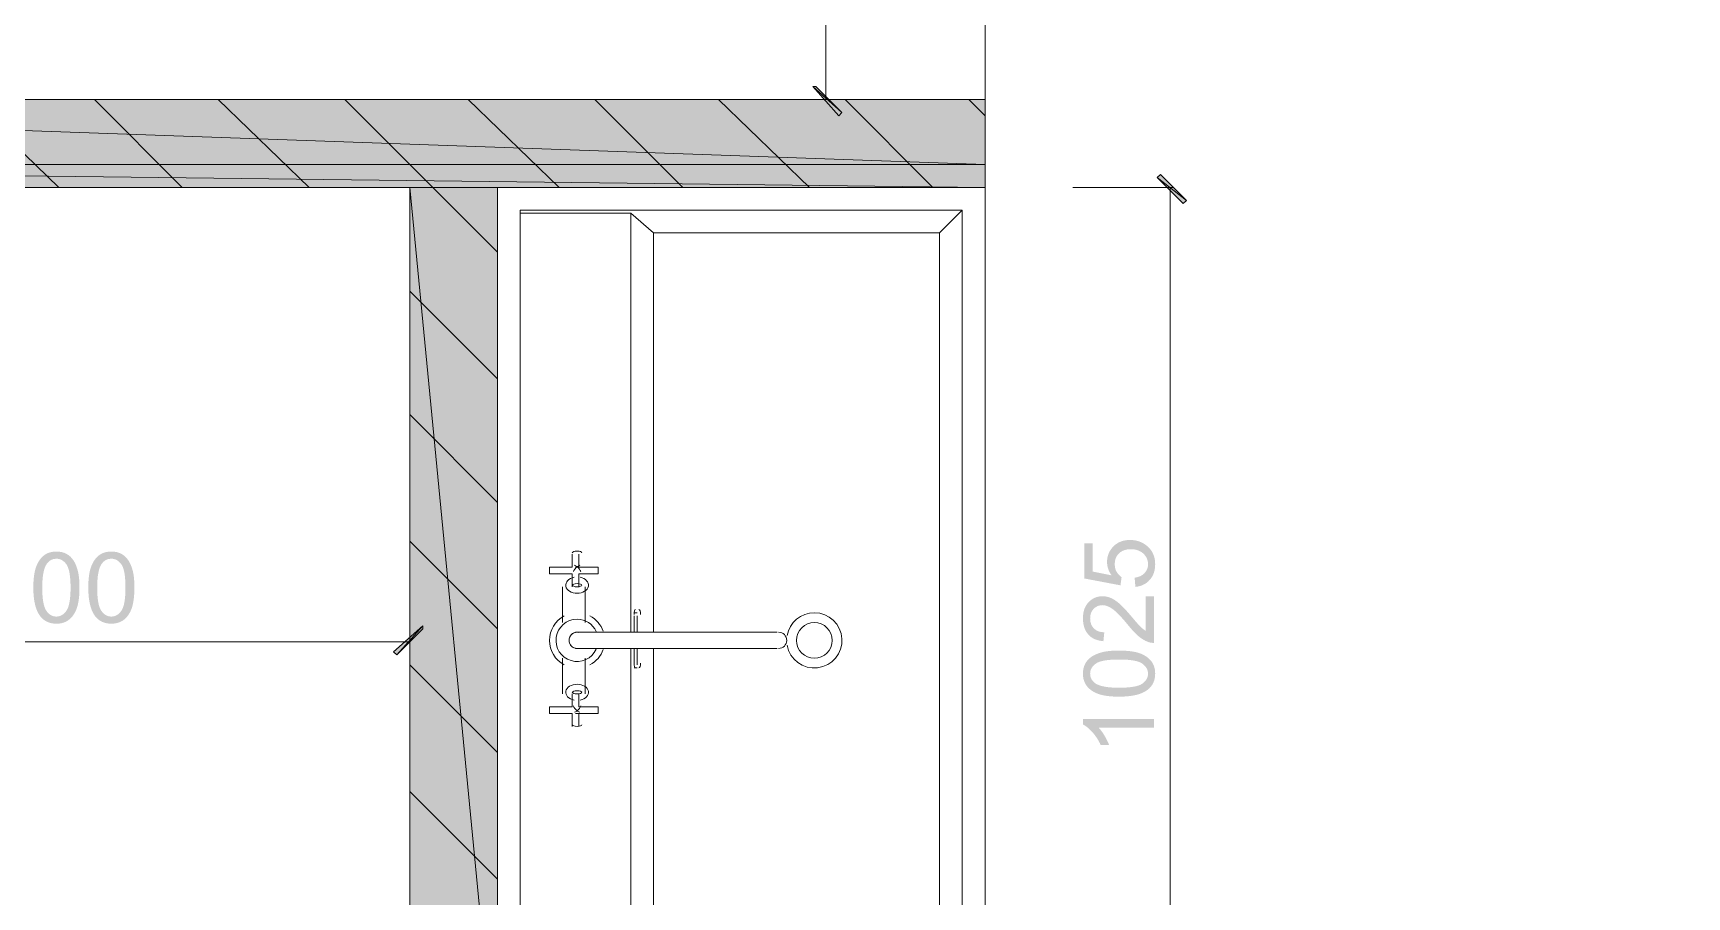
# Model space of a CAD drawing. Header units: inches. Extents: x 23 to 314, y 14 to 225.
# Drawn here: x 185.31 to 211.25, y 141.55 to 155.11 of the extents above; entities that cross this region are included whole.
import ezdxf

# ---------------------------------------------------------------- set-up
doc = ezdxf.new("R2010")
doc.units = ezdxf.units.IN
for name, color, linetype in [('BUYSER', 7, 'Continuous'), ('DIM', 7, 'Continuous'), ('KAHUYQNER', 7, 'Continuous'), ('walls', 7, 'Continuous')]:
    doc.layers.add(name, color=color, linetype=linetype)

msp = doc.modelspace()

# ---------------------------------------------------------------- hatches: boundary and pattern name
at = {"layer": 'BUYSER', "true_color": 0x939598, "transparency": 33554687}
for points in [[(200.244, 153.041), (170.427, 153.041), (171.395, 154.06), (200.244, 154.06)], [(200.244, 152.684), (170.427, 152.684), (170.427, 153.041), (200.244, 153.041)], [(192.598, 138.464), (191.222, 138.464), (191.222, 152.684), (192.598, 152.684)]]:
    msp.add_hatch(color=252, dxfattribs=at).paths.add_polyline_path(points, flags=0)
at = {"layer": 'DIM', "true_color": 0x6ec1dd, "transparency": 33554687}
for points in [[(198.001, 153.857), (197.95, 153.806), (197.542, 154.264), (197.593, 154.264)], [(202.945, 152.837), (202.996, 152.888), (203.404, 152.48), (203.353, 152.429)], [(191.426, 145.804), (191.426, 145.753), (191.018, 145.345), (190.967, 145.396)]]:
    msp.add_hatch(color=133, dxfattribs=at).paths.add_polyline_path(points, flags=0)
h = msp.add_hatch(color=133, dxfattribs=at)
edge = h.paths.add_edge_path(flags=0)
edge.add_spline(control_points=[(202.603, 146.414), (202.603, 146.414), (202.591, 146.557), (202.591, 146.557), (202.661, 146.568), (202.713, 146.592), (202.748, 146.631), (202.783, 146.67), (202.801, 146.716), (202.801, 146.771), (202.801, 146.836), (202.776, 146.891), (202.727, 146.937), (202.677, 146.982), (202.612, 147.005), (202.53, 147.005), (202.453, 147.005), (202.392, 146.983), (202.346, 146.94), (202.301, 146.896), (202.279, 146.839), (202.279, 146.768), (202.279, 146.725), (202.288, 146.685), (202.308, 146.651), (202.328, 146.616), (202.354, 146.588), (202.386, 146.566), (202.386, 146.566), (202.369, 146.438), (202.369, 146.438), (202.369, 146.438), (201.8, 146.546), (201.8, 146.546), (201.8, 146.546), (201.8, 147.098), (201.8, 147.098), (201.8, 147.098), (201.93, 147.098), (201.93, 147.098), (201.93, 147.098), (201.93, 146.655), (201.93, 146.655), (201.93, 146.655), (202.228, 146.595), (202.228, 146.595), (202.181, 146.662), (202.158, 146.732), (202.158, 146.804), (202.158, 146.901), (202.192, 146.983), (202.259, 147.05), (202.325, 147.116), (202.412, 147.15), (202.518, 147.15), (202.618, 147.15), (202.704, 147.121), (202.778, 147.062), (202.868, 146.99), (202.913, 146.893), (202.913, 146.771), (202.913, 146.67), (202.885, 146.587), (202.828, 146.524), (202.772, 146.46), (202.697, 146.423), (202.603, 146.414)], knot_values=[0, 0, 0, 0, 1, 1, 1, 2, 2, 2, 3, 3, 3, 4, 4, 4, 5, 5, 5, 6, 6, 6, 7, 7, 7, 8, 8, 8, 9, 9, 9, 10, 10, 10, 11, 11, 11, 12, 12, 12, 13, 13, 13, 14, 14, 14, 15, 15, 15, 16, 16, 16, 17, 17, 17, 18, 18, 18, 19, 19, 19, 20, 20, 20, 21, 21, 21, 22, 22, 22, 22], degree=3, periodic=1)
h = msp.add_hatch(color=133, dxfattribs=at)
edge = h.paths.add_edge_path(flags=0)
edge.add_spline(control_points=[(185.318, 146.402), (185.318, 146.467), (185.322, 146.526), (185.328, 146.579), (185.335, 146.632), (185.345, 146.678), (185.358, 146.718), (185.386, 146.798), (185.426, 146.859), (185.479, 146.903), (185.532, 146.947), (185.599, 146.968), (185.68, 146.968), (185.739, 146.968), (185.791, 146.957), (185.836, 146.933), (185.881, 146.909), (185.919, 146.874), (185.948, 146.829), (185.977, 146.784), (186, 146.729), (186.016, 146.664), (186.033, 146.599), (186.042, 146.512), (186.042, 146.402), (186.042, 146.27), (186.029, 146.165), (186.002, 146.086), (185.976, 146.007), (185.935, 145.946), (185.882, 145.902), (185.828, 145.858), (185.761, 145.836), (185.68, 145.836), (185.573, 145.836), (185.489, 145.874), (185.428, 145.951), (185.355, 146.044), (185.318, 146.194), (185.318, 146.402)], knot_values=[0, 0, 0, 0, 1, 1, 1, 2, 2, 2, 3, 3, 3, 4, 4, 4, 5, 5, 5, 6, 6, 6, 7, 7, 7, 8, 8, 8, 9, 9, 9, 10, 10, 10, 11, 11, 11, 12, 12, 12, 13, 13, 13, 13], degree=3, periodic=1)
edge = h.paths.add_edge_path(flags=0)
edge.add_spline(control_points=[(185.458, 146.402), (185.458, 146.221), (185.48, 146.1), (185.522, 146.039), (185.564, 145.978), (185.617, 145.948), (185.68, 145.948), (185.742, 145.948), (185.794, 145.978), (185.837, 146.039), (185.88, 146.1), (185.902, 146.221), (185.902, 146.402), (185.902, 146.584), (185.88, 146.706), (185.838, 146.766), (185.795, 146.826), (185.742, 146.856), (185.679, 146.856), (185.617, 146.856), (185.567, 146.829), (185.529, 146.776), (185.482, 146.709), (185.458, 146.584), (185.458, 146.402)], knot_values=[0, 0, 0, 0, 1, 1, 1, 2, 2, 2, 3, 3, 3, 4, 4, 4, 5, 5, 5, 6, 6, 6, 7, 7, 7, 8, 8, 8, 8], degree=3, periodic=1)
h = msp.add_hatch(color=133, dxfattribs=at)
edge = h.paths.add_edge_path(flags=0)
edge.add_spline(control_points=[(186.18, 146.402), (186.18, 146.467), (186.183, 146.526), (186.19, 146.579), (186.196, 146.632), (186.207, 146.678), (186.22, 146.718), (186.247, 146.798), (186.288, 146.859), (186.341, 146.903), (186.394, 146.947), (186.461, 146.968), (186.542, 146.968), (186.601, 146.968), (186.653, 146.957), (186.698, 146.933), (186.743, 146.909), (186.78, 146.874), (186.809, 146.829), (186.838, 146.784), (186.861, 146.729), (186.878, 146.664), (186.895, 146.599), (186.903, 146.512), (186.903, 146.402), (186.903, 146.27), (186.89, 146.165), (186.864, 146.086), (186.837, 146.007), (186.797, 145.946), (186.743, 145.902), (186.69, 145.858), (186.622, 145.836), (186.542, 145.836), (186.435, 145.836), (186.351, 145.874), (186.29, 145.951), (186.217, 146.044), (186.18, 146.194), (186.18, 146.402)], knot_values=[0, 0, 0, 0, 1, 1, 1, 2, 2, 2, 3, 3, 3, 4, 4, 4, 5, 5, 5, 6, 6, 6, 7, 7, 7, 8, 8, 8, 9, 9, 9, 10, 10, 10, 11, 11, 11, 12, 12, 12, 13, 13, 13, 13], degree=3, periodic=1)
edge = h.paths.add_edge_path(flags=0)
edge.add_spline(control_points=[(186.32, 146.402), (186.32, 146.221), (186.341, 146.1), (186.384, 146.039), (186.426, 145.978), (186.479, 145.948), (186.542, 145.948), (186.603, 145.948), (186.656, 145.978), (186.699, 146.039), (186.742, 146.1), (186.763, 146.221), (186.763, 146.402), (186.763, 146.584), (186.742, 146.706), (186.7, 146.766), (186.657, 146.826), (186.604, 146.856), (186.54, 146.856), (186.478, 146.856), (186.428, 146.829), (186.39, 146.776), (186.343, 146.709), (186.32, 146.584), (186.32, 146.402)], knot_values=[0, 0, 0, 0, 1, 1, 1, 2, 2, 2, 3, 3, 3, 4, 4, 4, 5, 5, 5, 6, 6, 6, 7, 7, 7, 8, 8, 8, 8], degree=3, periodic=1)
h = msp.add_hatch(color=133, dxfattribs=at)
edge = h.paths.add_edge_path(flags=0)
edge.add_spline(control_points=[(202.763, 146.267), (202.763, 146.267), (202.894, 146.267), (202.894, 146.267), (202.894, 146.267), (202.894, 145.535), (202.894, 145.535), (202.875, 145.535), (202.858, 145.536), (202.845, 145.538), (202.832, 145.54), (202.816, 145.544), (202.799, 145.551), (202.749, 145.569), (202.699, 145.599), (202.65, 145.641), (202.601, 145.682), (202.546, 145.742), (202.484, 145.819), (202.386, 145.938), (202.308, 146.02), (202.25, 146.063), (202.192, 146.105), (202.137, 146.127), (202.085, 146.127), (202.031, 146.127), (201.985, 146.108), (201.948, 146.069), (201.911, 146.03), (201.893, 145.98), (201.893, 145.918), (201.893, 145.853), (201.913, 145.801), (201.952, 145.761), (201.992, 145.721), (202.046, 145.701), (202.115, 145.701), (202.115, 145.701), (202.101, 145.561), (202.101, 145.561), (201.996, 145.57), (201.916, 145.606), (201.862, 145.669), (201.807, 145.732), (201.78, 145.816), (201.78, 145.921), (201.78, 146.027), (201.809, 146.111), (201.868, 146.173), (201.928, 146.236), (202.001, 146.267), (202.088, 146.267), (202.131, 146.267), (202.174, 146.258), (202.217, 146.24), (202.26, 146.222), (202.305, 146.192), (202.354, 146.149), (202.402, 146.107), (202.467, 146.037), (202.55, 145.939), (202.618, 145.857), (202.665, 145.804), (202.689, 145.782), (202.713, 145.76), (202.738, 145.74), (202.763, 145.724), (202.763, 145.724), (202.763, 146.267), (202.763, 146.267)], knot_values=[0, 0, 0, 0, 1, 1, 1, 2, 2, 2, 3, 3, 3, 4, 4, 4, 5, 5, 5, 6, 6, 6, 7, 7, 7, 8, 8, 8, 9, 9, 9, 10, 10, 10, 11, 11, 11, 12, 12, 12, 13, 13, 13, 14, 14, 14, 15, 15, 15, 16, 16, 16, 17, 17, 17, 18, 18, 18, 19, 19, 19, 20, 20, 20, 21, 21, 21, 22, 22, 22, 23, 23, 23, 23], degree=3, periodic=1)
h = msp.add_hatch(color=133, dxfattribs=at)
edge = h.paths.add_edge_path(flags=0)
edge.add_spline(control_points=[(202.347, 144.691), (202.282, 144.691), (202.223, 144.694), (202.17, 144.701), (202.117, 144.707), (202.07, 144.717), (202.03, 144.731), (201.951, 144.758), (201.889, 144.798), (201.845, 144.852), (201.802, 144.905), (201.78, 144.972), (201.78, 145.053), (201.78, 145.112), (201.792, 145.164), (201.816, 145.209), (201.84, 145.254), (201.874, 145.291), (201.919, 145.32), (201.964, 145.349), (202.019, 145.372), (202.084, 145.389), (202.149, 145.406), (202.237, 145.414), (202.347, 145.414), (202.478, 145.414), (202.584, 145.401), (202.662, 145.375), (202.741, 145.348), (202.802, 145.308), (202.847, 145.254), (202.891, 145.201), (202.913, 145.133), (202.913, 145.053), (202.913, 144.946), (202.874, 144.862), (202.798, 144.801), (202.705, 144.727), (202.555, 144.691), (202.347, 144.691)], knot_values=[0, 0, 0, 0, 1, 1, 1, 2, 2, 2, 3, 3, 3, 4, 4, 4, 5, 5, 5, 6, 6, 6, 7, 7, 7, 8, 8, 8, 9, 9, 9, 10, 10, 10, 11, 11, 11, 12, 12, 12, 13, 13, 13, 13], degree=3, periodic=1)
edge = h.paths.add_edge_path(flags=0)
edge.add_spline(control_points=[(202.347, 144.831), (202.528, 144.831), (202.649, 144.852), (202.71, 144.894), (202.77, 144.937), (202.801, 144.99), (202.801, 145.053), (202.801, 145.114), (202.77, 145.166), (202.71, 145.21), (202.649, 145.253), (202.528, 145.274), (202.347, 145.274), (202.164, 145.274), (202.043, 145.253), (201.983, 145.21), (201.923, 145.168), (201.893, 145.115), (201.893, 145.051), (201.893, 144.989), (201.919, 144.939), (201.972, 144.901), (202.04, 144.854), (202.165, 144.831), (202.347, 144.831)], knot_values=[0, 0, 0, 0, 1, 1, 1, 2, 2, 2, 3, 3, 3, 4, 4, 4, 5, 5, 5, 6, 6, 6, 7, 7, 7, 8, 8, 8, 8], degree=3, periodic=1)
h = msp.add_hatch(color=133, dxfattribs=at)
edge = h.paths.add_edge_path(flags=0)
edge.add_spline(control_points=[(202.894, 144.342), (202.894, 144.342), (202.894, 144.206), (202.894, 144.206), (202.894, 144.206), (202.026, 144.206), (202.026, 144.206), (202.056, 144.174), (202.087, 144.132), (202.119, 144.078), (202.15, 144.024), (202.174, 143.976), (202.19, 143.934), (202.19, 143.934), (202.058, 143.934), (202.058, 143.934), (202.023, 144.01), (201.979, 144.076), (201.929, 144.133), (201.878, 144.19), (201.828, 144.23), (201.78, 144.254), (201.78, 144.254), (201.78, 144.342), (201.78, 144.342), (201.78, 144.342), (202.894, 144.342), (202.894, 144.342)], knot_values=[0, 0, 0, 0, 1, 1, 1, 2, 2, 2, 3, 3, 3, 4, 4, 4, 5, 5, 5, 6, 6, 6, 7, 7, 7, 8, 8, 8, 9, 9, 9, 9], degree=3, periodic=1)

# ---------------------------------------------------------------- linework, layer by layer
at = {"layer": 'BUYSER', "color": 252, "linetype": 'Continuous', "lineweight": 5, "true_color": 0x939598}
for points in [[(200.244, 153.041), (170.427, 153.041), (171.395, 154.06)], [(200.244, 153.041), (200.244, 154.06), (171.395, 154.06)], [(171.395, 154.06), (200.244, 153.041)], [(200.244, 152.684), (200.244, 153.041), (170.427, 153.041)], [(200.244, 152.684), (170.427, 152.684), (170.427, 153.041)], [(170.427, 153.041), (200.244, 152.684)], [(171.803, 152.684), (191.222, 152.684)], [(192.598, 152.684), (191.222, 152.684)], [(192.598, 138.464), (192.598, 152.684), (191.222, 152.684)], [(192.598, 138.464), (191.222, 138.464), (191.222, 152.684)], [(191.222, 152.684), (192.598, 138.464)]]:
    msp.add_lwpolyline(points, dxfattribs=at)
at = {"layer": 'BUYSER', "color": 251, "linetype": 'Continuous', "lineweight": 5, "true_color": 0x636466}
for points in [[(185.718, 152.684), (184.29, 154.06)], [(187.654, 152.684), (186.278, 154.06)], [(189.642, 152.684), (188.215, 154.06)], [(192.598, 151.665), (190.203, 154.06)], [(193.567, 152.684), (192.14, 154.06)], [(195.503, 152.684), (194.127, 154.06)], [(197.491, 152.684), (196.064, 154.06)], [(199.428, 152.684), (198.052, 154.06)], [(200.244, 153.806), (199.989, 154.06)], [(192.598, 149.677), (191.222, 151.053)], [(192.598, 147.74), (191.222, 149.117)], [(192.598, 145.753), (191.222, 147.129)], [(192.598, 143.816), (191.222, 145.192)], [(192.598, 141.828), (191.222, 143.204)]]:
    msp.add_lwpolyline(points, dxfattribs=at)
at = {"layer": 'DIM', "color": 133, "linetype": 'Continuous', "lineweight": 5, "true_color": 0x6ec1dd}
for points in [[(198.867, 170.676), (197.746, 170.676), (197.746, 154.06)], [(198.001, 153.857), (197.593, 154.264), (197.542, 154.264)], [(198.001, 153.857), (197.95, 153.806), (197.542, 154.264)], [(197.542, 154.264), (198.001, 153.857)], [(198.867, 154.06), (197.746, 154.06)], [(202.945, 152.837), (202.996, 152.888), (203.404, 152.48)], [(202.945, 152.837), (203.353, 152.429), (203.404, 152.48)], [(203.404, 152.48), (202.945, 152.837)], [(201.62, 152.684), (203.2, 152.684)], [(203.149, 138.464), (203.149, 152.684)], [(191.222, 151.257), (191.222, 145.549), (180.111, 145.549)], [(191.426, 145.804), (190.967, 145.396), (191.018, 145.345)], [(191.426, 145.804), (191.426, 145.753), (191.018, 145.345)], [(191.018, 145.345), (191.426, 145.804)]]:
    msp.add_lwpolyline(points, dxfattribs=at)
at = {"layer": 'KAHUYQNER', "color": 8, "linetype": 'Continuous', "lineweight": 5, "true_color": 0x808080}
msp.add_lwpolyline([(200.244, 154.06), (200.244, 170.676), (198.867, 170.676), (182.914, 170.676), (182.914, 167.924), (182.914, 154.06), (200.244, 154.06)], close=True, dxfattribs=at)
at = {"layer": 'KAHUYQNER', "color": 8, "linetype": 'Continuous', "lineweight": 5, "true_color": 0x767676}
for points in [[(200.244, 152.684), (192.598, 152.684)], [(192.598, 152.684), (192.598, 138.464)], [(200.244, 138.464), (200.244, 152.684)], [(192.955, 138.821), (192.955, 152.328)], [(192.955, 152.328), (199.887, 152.328)], [(192.955, 152.277), (194.688, 152.277)], [(194.688, 152.277), (195.045, 151.971)], [(194.688, 152.277), (194.688, 145.702)], [(199.887, 152.328), (199.53, 151.971)], [(199.887, 152.328), (199.887, 138.821)], [(199.53, 151.971), (195.045, 151.971)], [(195.045, 151.971), (195.045, 145.702)], [(199.53, 139.178), (199.53, 151.971)], [(193.771, 146.925), (193.771, 146.721)], [(193.872, 146.925), (193.872, 146.721)], [(193.414, 146.619), (193.414, 146.721)], [(193.771, 146.721), (193.414, 146.721)], [(193.771, 146.619), (193.414, 146.619)], [(193.771, 146.619), (193.771, 146.415)], [(194.178, 146.721), (193.821, 146.721)], [(193.872, 146.619), (193.872, 146.415)], [(194.178, 146.619), (193.872, 146.619)], [(194.178, 146.721), (194.178, 146.619)], [(193.618, 146.415), (193.618, 145.855)], [(193.974, 146.415), (193.974, 145.855)], [(194.739, 146.007), (194.79, 146.007)], [(194.739, 145.702), (194.739, 145.957)], [(194.79, 145.957), (194.79, 145.702)], [(196.982, 145.702), (193.821, 145.702)], [(193.618, 145.294), (193.618, 144.733)], [(193.821, 145.447), (196.982, 145.447)], [(193.974, 145.294), (193.974, 144.733)], [(194.688, 145.447), (194.688, 138.872)], [(194.739, 145.192), (194.739, 145.447)], [(194.79, 145.447), (194.79, 145.192)], [(195.045, 145.447), (195.045, 139.178)], [(194.79, 145.141), (194.739, 145.141)], [(193.414, 144.529), (193.414, 144.427)], [(193.414, 144.529), (193.771, 144.529)], [(193.771, 144.733), (193.771, 144.529)], [(193.872, 144.733), (193.872, 144.529)], [(193.872, 144.529), (194.178, 144.529)], [(194.178, 144.427), (194.178, 144.529)], [(193.414, 144.427), (193.771, 144.427)], [(193.771, 144.427), (193.771, 144.224)], [(193.821, 144.427), (194.178, 144.427)], [(193.872, 144.427), (193.872, 144.224)]]:
    msp.add_lwpolyline(points, dxfattribs=at)
for points in [[(193.847, 146.976), (193.805, 146.976), (193.771, 146.964), (193.771, 146.95)], [(193.923, 146.95), (193.923, 146.964), (193.889, 146.976), (193.847, 146.976)], [(193.853, 146.735), (193.822, 146.712), (193.794, 146.676), (193.79, 146.654)], [(193.841, 146.735), (193.827, 146.744), (193.815, 146.751), (193.805, 146.752)], [(193.904, 146.654), (193.9, 146.676), (193.872, 146.712), (193.841, 146.735)], [(193.889, 146.752), (193.879, 146.751), (193.867, 146.744), (193.853, 146.735)], [(194.764, 146.058), (194.75, 146.058), (194.739, 146.024), (194.739, 145.982)], [(194.841, 145.982), (194.841, 146.024), (194.829, 146.058), (194.815, 146.058)], [(194.147, 145.714), (194.093, 145.831), (193.976, 145.906), (193.847, 145.906)], [(194.256, 145.717), (194.22, 145.821), (194.146, 145.907), (194.048, 145.958)], [(197.568, 146.007), (197.358, 146.007), (197.179, 145.857), (197.141, 145.651)], [(193.868, 145.7), (193.861, 145.701), (193.854, 145.702), (193.847, 145.702)], [(194.048, 145.191), (194.146, 145.242), (194.22, 145.328), (194.256, 145.431)], [(194.739, 145.217), (194.739, 145.175), (194.75, 145.141), (194.764, 145.141)], [(194.815, 145.141), (194.829, 145.141), (194.841, 145.175), (194.841, 145.217)], [(193.79, 144.545), (193.794, 144.524), (193.822, 144.488), (193.853, 144.465)], [(193.841, 144.465), (193.872, 144.488), (193.9, 144.524), (193.904, 144.545)], [(193.771, 144.249), (193.771, 144.235), (193.805, 144.224), (193.847, 144.224)], [(193.805, 144.447), (193.815, 144.449), (193.827, 144.455), (193.841, 144.465)], [(193.847, 144.224), (193.889, 144.224), (193.923, 144.235), (193.923, 144.249)], [(193.853, 144.465), (193.867, 144.455), (193.879, 144.449), (193.889, 144.447)]]:
    msp.add_open_spline(points, degree=3, dxfattribs=at)
for points, knots in [([(193.799, 146.564), (193.713, 146.547), (193.658, 146.487), (193.67, 146.424), (193.682, 146.36), (193.758, 146.313), (193.847, 146.313)], [0, 0, 0, 0, 1, 1, 1, 2, 2, 2, 2]), ([(193.847, 146.313), (193.936, 146.313), (194.012, 146.36), (194.024, 146.424), (194.036, 146.487), (193.981, 146.547), (193.894, 146.564)], [0, 0, 0, 0, 1, 1, 1, 2, 2, 2, 2]), ([(193.847, 146.466), (193.805, 146.466), (193.771, 146.455), (193.771, 146.441), (193.771, 146.427), (193.805, 146.415), (193.847, 146.415), (193.889, 146.415), (193.923, 146.427), (193.923, 146.441), (193.923, 146.455), (193.889, 146.466), (193.847, 146.466)], [0, 0, 0, 0, 1, 1, 1, 2, 2, 2, 3, 3, 3, 4, 4, 4, 4]), ([(193.646, 145.958), (193.503, 145.883), (193.414, 145.735), (193.414, 145.574), (193.414, 145.413), (193.503, 145.266), (193.646, 145.191)], [0, 0, 0, 0, 1, 1, 1, 2, 2, 2, 2]), ([(193.847, 145.906), (193.682, 145.906), (193.543, 145.785), (193.519, 145.622), (193.495, 145.459), (193.595, 145.304), (193.752, 145.257), (193.91, 145.21), (194.078, 145.286), (194.147, 145.435)], [0, 0, 0, 0, 1, 1, 1, 2, 2, 2, 3, 3, 3, 3]), ([(197.141, 145.497), (197.182, 145.272), (197.392, 145.117), (197.619, 145.144), (197.847, 145.171), (198.014, 145.371), (198, 145.6), (197.986, 145.829), (197.797, 146.007), (197.568, 146.007)], [0, 0, 0, 0, 1, 1, 1, 2, 2, 2, 3, 3, 3, 3]), ([(197.568, 145.855), (197.413, 145.855), (197.287, 145.729), (197.287, 145.574), (197.287, 145.419), (197.413, 145.294), (197.568, 145.294), (197.722, 145.294), (197.848, 145.419), (197.848, 145.574), (197.848, 145.729), (197.722, 145.855), (197.568, 145.855)], [0, 0, 0, 0, 1, 1, 1, 2, 2, 2, 3, 3, 3, 4, 4, 4, 4]), ([(193.847, 145.702), (193.799, 145.702), (193.755, 145.675), (193.733, 145.632), (193.712, 145.589), (193.716, 145.538), (193.744, 145.499), (193.772, 145.46), (193.82, 145.441), (193.868, 145.448)], [0, 0, 0, 0, 1, 1, 1, 2, 2, 2, 3, 3, 3, 3]), ([(193.847, 145.702), (193.777, 145.702), (193.72, 145.645), (193.72, 145.574), (193.72, 145.504), (193.777, 145.447), (193.847, 145.447)], [0, 0, 0, 0, 1, 1, 1, 2, 2, 2, 2]), ([(197.007, 145.447), (197.077, 145.447), (197.134, 145.504), (197.134, 145.574), (197.134, 145.645), (197.077, 145.702), (197.007, 145.702)], [0, 0, 0, 0, 1, 1, 1, 2, 2, 2, 2]), ([(193.847, 144.886), (193.758, 144.886), (193.682, 144.839), (193.67, 144.776), (193.658, 144.713), (193.713, 144.653), (193.799, 144.636)], [0, 0, 0, 0, 1, 1, 1, 2, 2, 2, 2]), ([(193.847, 144.733), (193.889, 144.733), (193.923, 144.745), (193.923, 144.759), (193.923, 144.773), (193.889, 144.784), (193.847, 144.784), (193.805, 144.784), (193.771, 144.773), (193.771, 144.759), (193.771, 144.745), (193.805, 144.733), (193.847, 144.733)], [0, 0, 0, 0, 1, 1, 1, 2, 2, 2, 3, 3, 3, 4, 4, 4, 4]), ([(193.894, 144.636), (193.981, 144.653), (194.036, 144.713), (194.024, 144.776), (194.012, 144.839), (193.936, 144.886), (193.847, 144.886)], [0, 0, 0, 0, 1, 1, 1, 2, 2, 2, 2])]:
    msp.add_open_spline(points, degree=3, knots=knots, dxfattribs=at)
at = {"layer": 'walls', "color": 18, "linetype": 'Continuous', "lineweight": 5, "true_color": 0x000000}
for points in [[(130.519, 130.819), (144.739, 130.819), (144.739, 170.676), (53.913, 170.676), (53.913, 162.368), (51.11, 162.368), (51.11, 173.479), (270.274, 173.479), (270.274, 181.787), (273.026, 181.787), (273.026, 165.172), (270.274, 165.172), (270.274, 170.676), (218.286, 170.676), (218.286, 168.281), (216.859, 168.281), (216.859, 170.676), (182.914, 170.676), (182.914, 154.06), (200.244, 154.06), (200.244, 152.684), (192.598, 152.684), (192.598, 138.464)], [(191.222, 138.464), (191.222, 152.684), (171.803, 152.684), (171.803, 130.819), (181.487, 130.819), (181.487, 129.443), (170.427, 129.443), (170.427, 153.041), (171.395, 154.06), (181.487, 154.06), (181.487, 170.676), (164.871, 170.676), (164.871, 160.584), (163.852, 159.616), (163.495, 159.616), (163.495, 163.744), (146.166, 163.744), (146.166, 130.819), (160.692, 130.819), (160.692, 129.443), (130.519, 129.443)]]:
    msp.add_lwpolyline(points, dxfattribs=at)

doc.saveas('drawing.dxf')
